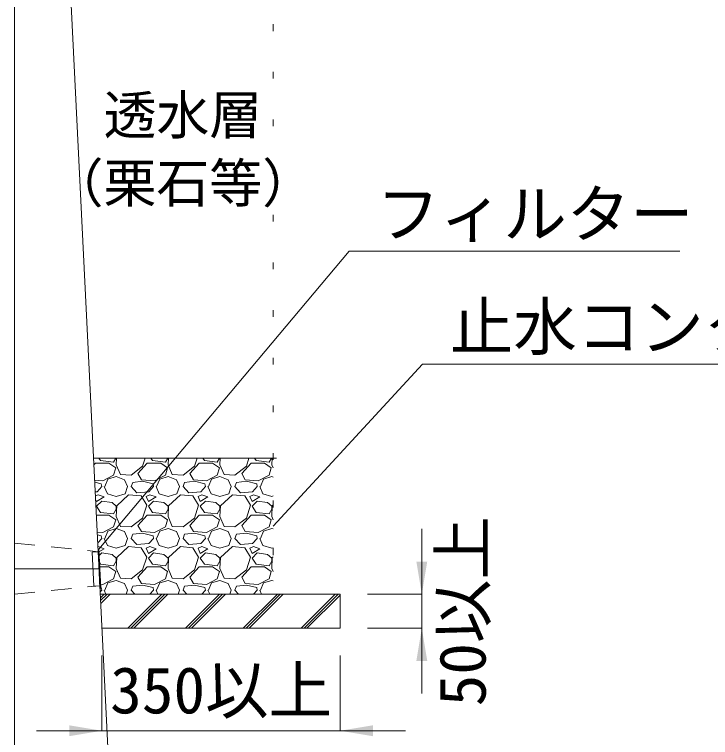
# Model space of a CAD drawing. Units: millimetres at full size, sheet at 1:40; details may follow other scales. Extents: x 221193 to 264773, y 874627 to 883926.
# Drawn here: x 261773 to 262796, y 878707 to 879770 of the extents above; entities that cross this region are included whole.
import ezdxf
from ezdxf.enums import TextEntityAlignment as Align

# ---------------------------------------------------------------- set-up
doc = ezdxf.new("R2010")
doc.units = ezdxf.units.MM
doc.header["$LTSCALE"] = 40
for name, pattern in [('DOTTED', [1.75, 0.25, -1.5]), ('USER1', [10, 6.25, -1.25, 1.25, -1.25]), ('USER2', [1.35, 0.75, -0.6])]:
    doc.linetypes.add(name, pattern=pattern)
for name, color, linetype, lineweight in [('0_2', 7, 'Continuous', 15), ('ハッチング', 7, 'Continuous', 5), ('フィルター', 3, 'Continuous', 13), ('寸法線', 7, 'Continuous', 13), ('引出線', 4, 'Continuous', 9), ('本体', 2, 'Continuous', 20), ('補助線', 8, 'Continuous', 13)]:
    doc.layers.add(name, color=color, linetype=linetype, lineweight=lineweight)
doc.styles.add('ＭＳ ゴシック', font='')
doc.styles.get('ＭＳ ゴシック').set_extended_font_data('MS Gothic')

# ---------------------------------------------------------------- blocks, each defined once
blk = doc.blocks.new('filled_arrow')
at = {"color": 0, "linetype": 'Continuous', "lineweight": -2}
blk.add_solid([(7.5, 1.25), (0, 0), (7.5, -1.25)], dxfattribs=at)

msp = doc.modelspace()

# ---------------------------------------------------------------- hatches: boundary and pattern name
at = {"layer": 'ハッチング'}
h = msp.add_hatch(dxfattribs=at)
h.set_pattern_fill('USER', color=256, style=0, pattern_type=2)
h.set_pattern_definition([(45, (156537.7, 887762.89), (-42.42641, 42.42641), []), (45, (156542.05, 887762.89), (-42.42641, 42.42641), []), (45, (156546.4, 887762.89), (-42.42641, 42.42641), [])])
h.paths.add_polyline_path([(262251.4, 878917.82), (261898.94, 878917.82), (261901.4, 878867.82), (262251.4, 878867.82)])

# ---------------------------------------------------------------- linework, layer by layer
at = {"layer": '0_2', "linetype": 'DOTTED', "lineweight": 9}
msp.add_line((262152.83, 880105.28), (262152.83, 878917.82), dxfattribs=at)
at = {"layer": '0_2'}
for p, q in [((261898.94, 878917.82), (262251.4, 878917.82)), ((262251.4, 878917.82), (262251.4, 878867.82)), ((261901.4, 878867.82), (262251.4, 878867.82))]:
    msp.add_line(p, q, dxfattribs=at)
at = {"layer": 'ハッチング'}
for p, q in [((261897.02, 879117.82), (261899.44, 879114.19)), ((261899.44, 879114.19), (261918.49, 879111.91)), ((261918.49, 879111.91), (261921.78, 879117.82)), ((261922.77, 879117.82), (261922.3, 879108.1)), ((261961.17, 879105.81), (261965.01, 879117.82)), ((261973.22, 879117.82), (261975.64, 879114.19)), ((261975.64, 879114.19), (261994.69, 879111.91)), ((261994.69, 879111.91), (261997.98, 879117.82)), ((261998.97, 879117.82), (261998.5, 879108.1)), ((262037.37, 879105.81), (262041.21, 879117.82)), ((262049.42, 879117.82), (262051.84, 879114.19)), ((262051.84, 879114.19), (262070.89, 879111.91)), ((262070.89, 879111.91), (262074.18, 879117.82)), ((262075.17, 879117.82), (262074.7, 879108.1)), ((262113.57, 879105.81), (262117.41, 879117.82)), ((262125.62, 879117.82), (262128.04, 879114.19)), ((262128.04, 879114.19), (262147.09, 879111.91)), ((262147.09, 879111.91), (262150.38, 879117.82)), ((262151.37, 879117.82), (262150.9, 879108.1)), ((261889.59, 879107.9), (261891.82, 879110.38)), ((261891.82, 879110.38), (261911.64, 879110.38)), ((261911.64, 879110.38), (261921.54, 879103.52)), ((261921.54, 879103.52), (261918.49, 879092.86)), ((261922.3, 879108.1), (261928.4, 879093.62)), ((261944.4, 879092.86), (261961.17, 879105.81)), ((261954.31, 879095.14), (261968.02, 879110.38)), ((261968.02, 879110.38), (261987.84, 879110.38)), ((261987.84, 879110.38), (261997.74, 879103.52)), ((261997.74, 879103.52), (261994.69, 879092.86)), ((261998.5, 879108.1), (262004.6, 879093.62)), ((262020.6, 879092.86), (262037.37, 879105.81)), ((262030.51, 879095.14), (262044.22, 879110.38)), ((262044.22, 879110.38), (262064.04, 879110.38)), ((262064.04, 879110.38), (262073.94, 879103.52)), ((262073.94, 879103.52), (262070.89, 879092.86)), ((262074.7, 879108.1), (262080.8, 879093.62)), ((262096.8, 879092.86), (262113.57, 879105.81)), ((262106.71, 879095.14), (262120.42, 879110.38)), ((262120.42, 879110.38), (262140.24, 879110.38)), ((262140.24, 879110.38), (262150.14, 879103.52)), ((262150.14, 879103.52), (262147.09, 879092.86)), ((262150.9, 879108.1), (262152.83, 879103.51)), ((261918.49, 879092.86), (261902.49, 879084.47)), ((261928.4, 879093.62), (261944.4, 879092.86)), ((261959.64, 879086), (261954.31, 879095.14)), ((261994.69, 879092.86), (261978.69, 879084.47)), ((262004.6, 879093.62), (262020.6, 879092.86)), ((262035.84, 879086), (262030.51, 879095.14)), ((262070.89, 879092.86), (262054.89, 879084.47)), ((262080.8, 879093.62), (262096.8, 879092.86)), ((262112.04, 879086), (262106.71, 879095.14)), ((262147.09, 879092.86), (262131.09, 879084.47)), ((261902.49, 879084.47), (261890.7, 879085.42)), ((261900.21, 879079.9), (261890.85, 879082.24)), ((261905.54, 879076.09), (261910.11, 879086.76)), ((261910.11, 879086.76), (261922.3, 879090.57)), ((261922.3, 879090.57), (261934.5, 879086)), ((261934.5, 879086), (261939.07, 879076.09)), ((261944.4, 879076.09), (261946.69, 879082.19)), ((261961.17, 879083.71), (261946.69, 879082.19)), ((261978.69, 879084.47), (261959.64, 879086)), ((261976.41, 879079.9), (261961.17, 879083.71)), ((261981.74, 879076.09), (261986.31, 879086.76)), ((261986.31, 879086.76), (261998.5, 879090.57)), ((261998.5, 879090.57), (262010.7, 879086)), ((262010.7, 879086), (262015.27, 879076.09)), ((262020.6, 879076.09), (262022.89, 879082.19)), ((262037.37, 879083.71), (262022.89, 879082.19)), ((262054.89, 879084.47), (262035.84, 879086)), ((262052.61, 879079.9), (262037.37, 879083.71)), ((262057.94, 879076.09), (262062.51, 879086.76)), ((262062.51, 879086.76), (262074.7, 879090.57)), ((262074.7, 879090.57), (262086.9, 879086)), ((262086.9, 879086), (262091.47, 879076.09)), ((262096.8, 879076.09), (262099.09, 879082.19)), ((262113.57, 879083.71), (262099.09, 879082.19)), ((262131.09, 879084.47), (262112.04, 879086)), ((262128.81, 879079.9), (262113.57, 879083.71)), ((262134.14, 879076.09), (262138.71, 879086.76)), ((262138.71, 879086.76), (262150.9, 879090.57)), ((262150.9, 879090.57), (262152.83, 879089.85)), ((261900.97, 879076.09), (261894.11, 879068.47)), ((261900.97, 879076.09), (261900.21, 879079.9)), ((261904.78, 879076.09), (261909.35, 879065.42)), ((261935.26, 879065.42), (261939.07, 879076.09)), ((261952.78, 879066.95), (261944.4, 879076.09)), ((261977.17, 879076.09), (261970.31, 879068.47)), ((261977.17, 879076.09), (261976.41, 879079.9)), ((261980.98, 879076.09), (261985.55, 879065.42)), ((262011.46, 879065.42), (262015.27, 879076.09)), ((262028.98, 879066.95), (262020.6, 879076.09)), ((262053.37, 879076.09), (262046.51, 879068.47)), ((262053.37, 879076.09), (262052.61, 879079.9)), ((262057.18, 879076.09), (262061.75, 879065.42)), ((262087.66, 879065.42), (262091.47, 879076.09)), ((262105.18, 879066.95), (262096.8, 879076.09)), ((262129.57, 879076.09), (262122.71, 879068.47)), ((262129.57, 879076.09), (262128.81, 879079.9)), ((262133.38, 879076.09), (262137.95, 879065.42)), ((261894.11, 879068.47), (261891.54, 879068.25)), ((261895.63, 879063.9), (261891.83, 879062.27)), ((261904.78, 879060.85), (261895.63, 879063.9)), ((261909.35, 879065.42), (261922.3, 879061.61)), ((261922.3, 879061.61), (261935.26, 879065.42)), ((261940.59, 879063.9), (261923.07, 879047.9)), ((261958.88, 879062.38), (261940.59, 879063.9)), ((261970.31, 879068.47), (261952.78, 879066.95)), ((261967.26, 879048.66), (261958.88, 879062.38)), ((261971.83, 879063.9), (261966.5, 879061.61)), ((261966.5, 879061.61), (261969.55, 879053.99)), ((261980.98, 879060.85), (261971.83, 879063.9)), ((261985.55, 879065.42), (261998.5, 879061.61)), ((261998.5, 879061.61), (262011.46, 879065.42)), ((262016.79, 879063.9), (261999.27, 879047.9)), ((262035.08, 879062.38), (262016.79, 879063.9)), ((262046.51, 879068.47), (262028.98, 879066.95)), ((262043.46, 879048.66), (262035.08, 879062.38)), ((262048.03, 879063.9), (262042.7, 879061.61)), ((262042.7, 879061.61), (262045.75, 879053.99)), ((262057.18, 879060.85), (262048.03, 879063.9)), ((262061.75, 879065.42), (262074.7, 879061.61)), ((262074.7, 879061.61), (262087.66, 879065.42)), ((262092.99, 879063.9), (262075.47, 879047.9)), ((262111.28, 879062.38), (262092.99, 879063.9)), ((262122.71, 879068.47), (262105.18, 879066.95)), ((262119.66, 879048.66), (262111.28, 879062.38)), ((262124.23, 879063.9), (262118.9, 879061.61)), ((262118.9, 879061.61), (262121.95, 879053.99)), ((262133.38, 879060.85), (262124.23, 879063.9)), ((262137.95, 879065.42), (262150.9, 879061.61)), ((262150.9, 879061.61), (262152.83, 879062.18)), ((261892.09, 879057.15), (261893.35, 879053.99)), ((261893.35, 879053.99), (261904.78, 879060.85)), ((261900.97, 879054.76), (261893.35, 879047.14)), ((261916.21, 879052.47), (261900.97, 879054.76)), ((261922.3, 879047.14), (261916.21, 879052.47)), ((261969.55, 879053.99), (261980.98, 879060.85)), ((261977.17, 879054.76), (261969.55, 879047.14)), ((261992.41, 879052.47), (261977.17, 879054.76)), ((261998.5, 879047.14), (261992.41, 879052.47)), ((262045.75, 879053.99), (262057.18, 879060.85)), ((262053.37, 879054.76), (262045.75, 879047.14)), ((262068.61, 879052.47), (262053.37, 879054.76)), ((262074.7, 879047.14), (262068.61, 879052.47)), ((262121.95, 879053.99), (262133.38, 879060.85)), ((262129.57, 879054.76), (262121.95, 879047.14)), ((262144.81, 879052.47), (262129.57, 879054.76)), ((262150.9, 879047.14), (262144.81, 879052.47)), ((261893.35, 879047.14), (261899.44, 879037.99)), ((261918.49, 879035.71), (261922.3, 879042.56)), ((261923.07, 879047.9), (261922.3, 879031.9)), ((261922.3, 879042.56), (261922.3, 879047.14)), ((261961.17, 879029.61), (261967.26, 879048.66)), ((261969.55, 879047.14), (261975.64, 879037.99)), ((261994.69, 879035.71), (261998.5, 879042.56)), ((261999.27, 879047.9), (261998.5, 879031.9)), ((261998.5, 879042.56), (261998.5, 879047.14)), ((262037.37, 879029.61), (262043.46, 879048.66)), ((262045.75, 879047.14), (262051.84, 879037.99)), ((262070.89, 879035.71), (262074.7, 879042.56)), ((262075.47, 879047.9), (262074.7, 879031.9)), ((262074.7, 879042.56), (262074.7, 879047.14)), ((262113.57, 879029.61), (262119.66, 879048.66)), ((262121.95, 879047.14), (262128.04, 879037.99)), ((262147.09, 879035.71), (262150.9, 879042.56)), ((262151.67, 879047.9), (262150.9, 879031.9)), ((262150.9, 879042.56), (262150.9, 879047.14)), ((262152.83, 879048.97), (262151.67, 879047.9)), ((261893.22, 879034.18), (261911.64, 879034.18)), ((261899.44, 879037.99), (261918.49, 879035.71)), ((261911.64, 879034.18), (261921.54, 879027.32)), ((261922.3, 879031.9), (261928.4, 879017.42)), ((261944.4, 879016.66), (261961.17, 879029.61)), ((261954.31, 879018.94), (261968.02, 879034.18)), ((261968.02, 879034.18), (261987.84, 879034.18)), ((261975.64, 879037.99), (261994.69, 879035.71)), ((261987.84, 879034.18), (261997.74, 879027.32)), ((261998.5, 879031.9), (262004.6, 879017.42)), ((262020.6, 879016.66), (262037.37, 879029.61)), ((262030.51, 879018.94), (262044.22, 879034.18)), ((262044.22, 879034.18), (262064.04, 879034.18)), ((262051.84, 879037.99), (262070.89, 879035.71)), ((262064.04, 879034.18), (262073.94, 879027.32)), ((262074.7, 879031.9), (262080.8, 879017.42)), ((262096.8, 879016.66), (262113.57, 879029.61)), ((262106.71, 879018.94), (262120.42, 879034.18)), ((262120.42, 879034.18), (262140.24, 879034.18)), ((262128.04, 879037.99), (262147.09, 879035.71)), ((262140.24, 879034.18), (262150.14, 879027.32)), ((262150.9, 879031.9), (262152.83, 879027.31)), ((261921.54, 879027.32), (261918.49, 879016.66)), ((261959.64, 879009.8), (261954.31, 879018.94)), ((261997.74, 879027.32), (261994.69, 879016.66)), ((262035.84, 879009.8), (262030.51, 879018.94)), ((262073.94, 879027.32), (262070.89, 879016.66)), ((262112.04, 879009.8), (262106.71, 879018.94)), ((262150.14, 879027.32), (262147.09, 879016.66)), ((261902.49, 879008.27), (261894.46, 879008.92)), ((261918.49, 879016.66), (261902.49, 879008.27)), ((261905.54, 878999.89), (261910.11, 879010.56)), ((261910.11, 879010.56), (261922.3, 879014.37)), ((261922.3, 879014.37), (261934.5, 879009.8)), ((261928.4, 879017.42), (261944.4, 879016.66)), ((261934.5, 879009.8), (261939.07, 878999.89)), ((261978.69, 879008.27), (261959.64, 879009.8)), ((261994.69, 879016.66), (261978.69, 879008.27)), ((261981.74, 878999.89), (261986.31, 879010.56)), ((261986.31, 879010.56), (261998.5, 879014.37)), ((261998.5, 879014.37), (262010.7, 879009.8)), ((262004.6, 879017.42), (262020.6, 879016.66)), ((262010.7, 879009.8), (262015.27, 878999.89)), ((262054.89, 879008.27), (262035.84, 879009.8)), ((262070.89, 879016.66), (262054.89, 879008.27)), ((262057.94, 878999.89), (262062.51, 879010.56)), ((262062.51, 879010.56), (262074.7, 879014.37)), ((262074.7, 879014.37), (262086.9, 879009.8)), ((262080.8, 879017.42), (262096.8, 879016.66)), ((262086.9, 879009.8), (262091.47, 878999.89)), ((262131.09, 879008.27), (262112.04, 879009.8)), ((262147.09, 879016.66), (262131.09, 879008.27)), ((262134.14, 878999.89), (262138.71, 879010.56)), ((262138.71, 879010.56), (262150.9, 879014.37)), ((262150.9, 879014.37), (262152.83, 879013.65)), ((261900.21, 879003.7), (261894.65, 879005.09)), ((261900.97, 878999.89), (261895.22, 878993.5)), ((261900.97, 878999.89), (261900.21, 879003.7)), ((261904.78, 878999.89), (261909.35, 878989.22)), ((261935.26, 878989.22), (261939.07, 878999.89)), ((261944.4, 878999.89), (261946.69, 879005.99)), ((261952.78, 878990.75), (261944.4, 878999.89)), ((261961.17, 879007.51), (261946.69, 879005.99)), ((261976.41, 879003.7), (261961.17, 879007.51)), ((261977.17, 878999.89), (261970.31, 878992.27)), ((261977.17, 878999.89), (261976.41, 879003.7)), ((261980.98, 878999.89), (261985.55, 878989.22)), ((262011.46, 878989.22), (262015.27, 878999.89)), ((262020.6, 878999.89), (262022.89, 879005.99)), ((262028.98, 878990.75), (262020.6, 878999.89)), ((262037.37, 879007.51), (262022.89, 879005.99)), ((262052.61, 879003.7), (262037.37, 879007.51)), ((262053.37, 878999.89), (262046.51, 878992.27)), ((262053.37, 878999.89), (262052.61, 879003.7)), ((262057.18, 878999.89), (262061.75, 878989.22)), ((262087.66, 878989.22), (262091.47, 878999.89)), ((262096.8, 878999.89), (262099.09, 879005.99)), ((262105.18, 878990.75), (262096.8, 878999.89)), ((262113.57, 879007.51), (262099.09, 879005.99)), ((262128.81, 879003.7), (262113.57, 879007.51)), ((262129.57, 878999.89), (262122.71, 878992.27)), ((262129.57, 878999.89), (262128.81, 879003.7)), ((262133.38, 878999.89), (262137.95, 878989.22)), ((261895.63, 878987.7), (261895.5, 878987.65)), ((261904.78, 878984.65), (261895.63, 878987.7)), ((261909.35, 878989.22), (261922.3, 878985.41)), ((261922.3, 878985.41), (261935.26, 878989.22)), ((261940.59, 878987.7), (261923.07, 878971.7)), ((261958.88, 878986.18), (261940.59, 878987.7)), ((261970.31, 878992.27), (261952.78, 878990.75)), ((261971.83, 878987.7), (261966.5, 878985.41)), ((261980.98, 878984.65), (261971.83, 878987.7)), ((261985.55, 878989.22), (261998.5, 878985.41)), ((261998.5, 878985.41), (262011.46, 878989.22)), ((262016.79, 878987.7), (261999.27, 878971.7)), ((262035.08, 878986.18), (262016.79, 878987.7)), ((262046.51, 878992.27), (262028.98, 878990.75)), ((262048.03, 878987.7), (262042.7, 878985.41)), ((262057.18, 878984.65), (262048.03, 878987.7)), ((262061.75, 878989.22), (262074.7, 878985.41)), ((262074.7, 878985.41), (262087.66, 878989.22)), ((262092.99, 878987.7), (262075.47, 878971.7)), ((262111.28, 878986.18), (262092.99, 878987.7)), ((262122.71, 878992.27), (262105.18, 878990.75)), ((262124.23, 878987.7), (262118.9, 878985.41)), ((262133.38, 878984.65), (262124.23, 878987.7)), ((262137.95, 878989.22), (262150.9, 878985.41)), ((261896.89, 878979.92), (261904.78, 878984.65)), ((261900.97, 878978.56), (261897.14, 878974.73)), ((261916.21, 878976.27), (261900.97, 878978.56)), ((261922.3, 878970.94), (261916.21, 878976.27)), ((261967.26, 878972.46), (261958.88, 878986.18)), ((261966.5, 878985.41), (261969.55, 878977.79)), ((261969.55, 878977.79), (261980.98, 878984.65)), ((261977.17, 878978.56), (261969.55, 878970.94)), ((261992.41, 878976.27), (261977.17, 878978.56)), ((261998.5, 878970.94), (261992.41, 878976.27)), ((262043.46, 878972.46), (262035.08, 878986.18)), ((262042.7, 878985.41), (262045.75, 878977.79)), ((262045.75, 878977.79), (262057.18, 878984.65)), ((262053.37, 878978.56), (262045.75, 878970.94)), ((262068.61, 878976.27), (262053.37, 878978.56)), ((262074.7, 878970.94), (262068.61, 878976.27)), ((262119.66, 878972.46), (262111.28, 878986.18)), ((262118.9, 878985.41), (262121.95, 878977.79)), ((262121.95, 878977.79), (262133.38, 878984.65)), ((262129.57, 878978.56), (262121.95, 878970.94)), ((262144.81, 878976.27), (262129.57, 878978.56)), ((262150.9, 878970.94), (262144.81, 878976.27)), ((262150.9, 878985.41), (262152.83, 878985.98)), ((261918.49, 878959.51), (261922.3, 878966.36)), ((261923.07, 878971.7), (261922.3, 878955.7)), ((261922.3, 878966.36), (261922.3, 878970.94)), ((261961.17, 878953.41), (261967.26, 878972.46)), ((261969.55, 878970.94), (261975.64, 878961.79)), ((261994.69, 878959.51), (261998.5, 878966.36)), ((261999.27, 878971.7), (261998.5, 878955.7)), ((261998.5, 878966.36), (261998.5, 878970.94)), ((262037.37, 878953.41), (262043.46, 878972.46)), ((262045.75, 878970.94), (262051.84, 878961.79)), ((262070.89, 878959.51), (262074.7, 878966.36)), ((262075.47, 878971.7), (262074.7, 878955.7)), ((262074.7, 878966.36), (262074.7, 878970.94)), ((262113.57, 878953.41), (262119.66, 878972.46)), ((262121.95, 878970.94), (262128.04, 878961.79)), ((262147.09, 878959.51), (262150.9, 878966.36)), ((262151.67, 878971.7), (262150.9, 878955.7)), ((262150.9, 878966.36), (262150.9, 878970.94)), ((262152.83, 878972.77), (262151.67, 878971.7)), ((261897.64, 878964.49), (261899.44, 878961.79)), ((261897.96, 878957.98), (261911.64, 878957.98)), ((261899.44, 878961.79), (261918.49, 878959.51)), ((261911.64, 878957.98), (261921.54, 878951.12)), ((261922.3, 878955.7), (261928.4, 878941.22)), ((261954.31, 878942.74), (261968.02, 878957.98)), ((261968.02, 878957.98), (261987.84, 878957.98)), ((261975.64, 878961.79), (261994.69, 878959.51)), ((261987.84, 878957.98), (261997.74, 878951.12)), ((261998.5, 878955.7), (262004.6, 878941.22)), ((262030.51, 878942.74), (262044.22, 878957.98)), ((262044.22, 878957.98), (262064.04, 878957.98)), ((262051.84, 878961.79), (262070.89, 878959.51)), ((262064.04, 878957.98), (262073.94, 878951.12)), ((262074.7, 878955.7), (262080.8, 878941.22)), ((262106.71, 878942.74), (262120.42, 878957.98)), ((262120.42, 878957.98), (262140.24, 878957.98)), ((262128.04, 878961.79), (262147.09, 878959.51)), ((262140.24, 878957.98), (262150.14, 878951.12)), ((262150.9, 878955.7), (262152.83, 878951.11)), ((261921.54, 878951.12), (261918.49, 878940.46)), ((261944.4, 878940.46), (261961.17, 878953.41)), ((261997.74, 878951.12), (261994.69, 878940.46)), ((262020.6, 878940.46), (262037.37, 878953.41)), ((262073.94, 878951.12), (262070.89, 878940.46)), ((262096.8, 878940.46), (262113.57, 878953.41)), ((262150.14, 878951.12), (262147.09, 878940.46)), ((261918.49, 878940.46), (261902.49, 878932.07)), ((261905.54, 878923.69), (261910.11, 878934.36)), ((261910.11, 878934.36), (261922.3, 878938.17)), ((261922.3, 878938.17), (261934.5, 878933.6)), ((261928.4, 878941.22), (261944.4, 878940.46)), ((261934.5, 878933.6), (261939.07, 878923.69)), ((261959.64, 878933.6), (261954.31, 878942.74)), ((261978.69, 878932.07), (261959.64, 878933.6)), ((261994.69, 878940.46), (261978.69, 878932.07)), ((261981.74, 878923.69), (261986.31, 878934.36)), ((261986.31, 878934.36), (261998.5, 878938.17)), ((261998.5, 878938.17), (262010.7, 878933.6)), ((262004.6, 878941.22), (262020.6, 878940.46)), ((262010.7, 878933.6), (262015.27, 878923.69)), ((262035.84, 878933.6), (262030.51, 878942.74)), ((262054.89, 878932.07), (262035.84, 878933.6)), ((262070.89, 878940.46), (262054.89, 878932.07)), ((262057.94, 878923.69), (262062.51, 878934.36)), ((262062.51, 878934.36), (262074.7, 878938.17)), ((262074.7, 878938.17), (262086.9, 878933.6)), ((262080.8, 878941.22), (262096.8, 878940.46)), ((262086.9, 878933.6), (262091.47, 878923.69)), ((262112.04, 878933.6), (262106.71, 878942.74)), ((262131.09, 878932.07), (262112.04, 878933.6)), ((262147.09, 878940.46), (262131.09, 878932.07)), ((262134.14, 878923.69), (262138.71, 878934.36)), ((262138.71, 878934.36), (262150.9, 878938.17)), ((262150.9, 878938.17), (262152.83, 878937.45)), ((261900.97, 878923.69), (261898.77, 878921.25)), ((261902.49, 878932.07), (261899.23, 878932.34)), ((261900.21, 878927.5), (261899.45, 878927.69)), ((261900.97, 878923.69), (261900.21, 878927.5)), ((261904.78, 878923.69), (261907.29, 878917.82)), ((261936.97, 878917.82), (261939.07, 878923.69)), ((261944.4, 878923.69), (261946.69, 878929.79)), ((261949.78, 878917.82), (261944.4, 878923.69)), ((261961.17, 878931.31), (261946.69, 878929.79)), ((261976.41, 878927.5), (261961.17, 878931.31)), ((261977.17, 878923.69), (261971.88, 878917.82)), ((261977.17, 878923.69), (261976.41, 878927.5)), ((261980.98, 878923.69), (261983.49, 878917.82)), ((262013.17, 878917.82), (262015.27, 878923.69)), ((262020.6, 878923.69), (262022.89, 878929.79)), ((262025.98, 878917.82), (262020.6, 878923.69)), ((262037.37, 878931.31), (262022.89, 878929.79)), ((262052.61, 878927.5), (262037.37, 878931.31)), ((262053.37, 878923.69), (262048.08, 878917.82)), ((262053.37, 878923.69), (262052.61, 878927.5)), ((262057.18, 878923.69), (262059.69, 878917.82)), ((262089.37, 878917.82), (262091.47, 878923.69)), ((262096.8, 878923.69), (262099.09, 878929.79)), ((262102.18, 878917.82), (262096.8, 878923.69)), ((262113.57, 878931.31), (262099.09, 878929.79)), ((262128.81, 878927.5), (262113.57, 878931.31)), ((262129.57, 878923.69), (262124.28, 878917.82)), ((262129.57, 878923.69), (262128.81, 878927.5)), ((262133.38, 878923.69), (262135.89, 878917.82))]:
    msp.add_line(p, q, dxfattribs=at)
at = {"layer": 'フィルター'}
for p, q in [((261886.88, 878979.83), (261895.87, 878980.28)), ((261886.88, 878979.83), (261889.33, 878929.89)), ((261895.68, 878984.05), (261896.68, 878984.1)), ((261889.33, 878929.89), (261898.32, 878930.34)), ((261898.51, 878926.56), (261899.51, 878926.61))]:
    msp.add_line(p, q, dxfattribs=at)
at = {"layer": 'フィルター', "lineweight": 20}
for p, q in [((261895.68, 878984.05), (261898.51, 878926.56)), ((261896.68, 878984.1), (261899.51, 878926.61))]:
    msp.add_line(p, q, dxfattribs=at)
at = {"layer": '寸法線'}
for p, q in [((262371.33, 878771.82), (262371.33, 879013.82)), ((262291.4, 878917.82), (262371.33, 878917.82)), ((262291.4, 878867.82), (262371.33, 878867.82)), ((261901.4, 878827.82), (261901.4, 878717.22)), ((262251.4, 878827.82), (262251.4, 878717.22)), ((261805.4, 878717.22), (262347.4, 878717.22))]:
    msp.add_line(p, q, dxfattribs=at)
at = {"layer": '引出線', "lineweight": 13}
msp.add_lwpolyline([(261896.68, 878984.1), (262264.59, 879421.91), (262750.48, 879421.91)], dxfattribs=at)
at = {"layer": '引出線'}
msp.add_lwpolyline([(262152.83, 879018.03), (262372.57, 879255.77), (263142.8, 879255.77)], dxfattribs=at)
at = {"layer": '本体'}
for p, q in [((261772.83, 880346.28), (261772.83, 878355.28)), ((261852.83, 879855.28), (261912.83, 878635.28))]:
    msp.add_line(p, q, dxfattribs=at)
at = {"layer": '本体', "linetype": 'USER2', "lineweight": 9}
for p, q in [((261772.83, 878992.78), (261895.87, 878980.28)), ((261772.83, 878917.78), (261898.33, 878930.28))]:
    msp.add_line(p, q, dxfattribs=at)
at = {"layer": '補助線'}
for p, q in [((262157.75, 879117.82), (261889.1, 879117.82)), ((261888.11, 878954.86), (261898.09, 878955.36))]:
    msp.add_line(p, q, dxfattribs=at)
at = {"layer": '補助線', "linetype": 'USER1', "lineweight": 20}
msp.add_line((261772.83, 878955.31), (261897.1, 878955.31), dxfattribs=at)

# ---------------------------------------------------------------- block references
at = {"layer": '寸法線', "xscale": 6.4, "yscale": 6.4}
for p, rotation in [((262371.33, 878917.82), 90), ((262371.33, 878867.82), 270), ((261901.4, 878717.22), 180)]:
    msp.add_blockref('filled_arrow', p, dxfattribs=dict(at, rotation=rotation))
msp.add_blockref('filled_arrow', (262251.4, 878717.22), dxfattribs=at)
at = {"layer": '引出線', "xscale": 0.16, "yscale": 0.16, "rotation": 47.3}
msp.add_blockref('filled_arrow', (262152.83, 879018.03), dxfattribs=at)
at = {"layer": '引出線', "lineweight": 13, "xscale": 0.16, "yscale": 0.16, "rotation": 50}
msp.add_blockref('filled_arrow', (261896.68, 878984.1), dxfattribs=at)

# ---------------------------------------------------------------- texts
at = {"layer": '寸法線', "style": 'ＭＳ ゴシック'}
msp.add_text('50以上', height=68.36, rotation=90, dxfattribs=at).set_placement((262430.98, 878892.82), align=Align.MIDDLE_CENTER)
msp.add_text('350以上', height=68.36, dxfattribs=at).set_placement((262076.4, 878776.87), align=Align.MIDDLE_CENTER)
at = {"layer": '引出線', "style": 'ＭＳ ゴシック'}
for s, height, p in [('透水層', 56.96, (261903.7, 879650.38)), ('（栗石等）', 56.96, (261826, 879550.38)), ('フィルター', 68.36, (262304.59, 879510.87)), ('止水コンクリート', 68.36, (262412.57, 879345.09))]:
    msp.add_text(s, height=height, dxfattribs=at).set_placement(p, align=Align.TOP_LEFT)

doc.saveas('drawing.dxf')
